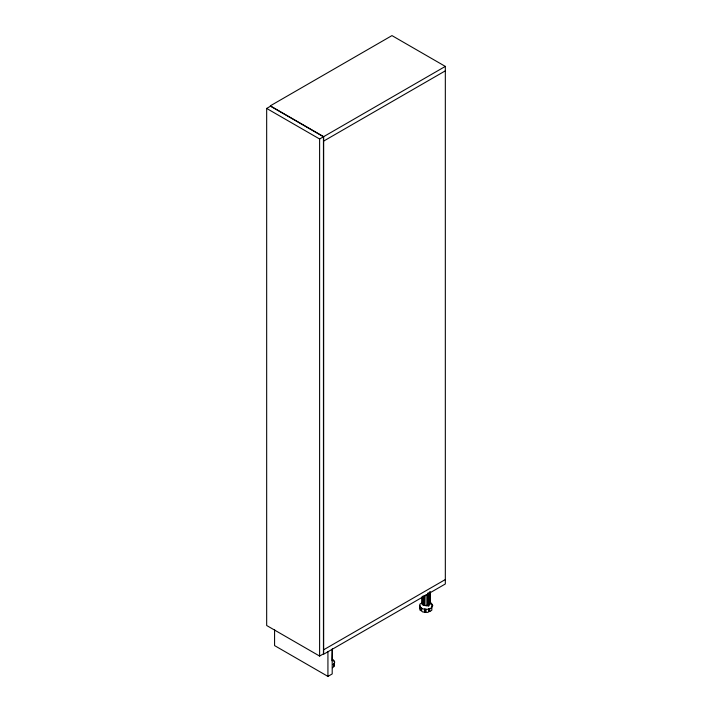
<?xml version="1.0" encoding="UTF-8"?>
<svg xmlns="http://www.w3.org/2000/svg" width="712" height="712" viewBox="0 0 712 712"><rect width="100%" height="100%" fill="white"/><g stroke="black" fill="none" stroke-linecap="round" stroke-linejoin="round"><path stroke-width="1.07" d="M334.168 663.335L334.168 666.165L334.195 664.278M419.822 608.297L419.822 605.467M423.257 595.989L423.097 604.942L422.172 604.141L422.172 597.528M423.097 604.942L423.097 596.122M426.114 594.636L426.114 605.663L424.477 605.476L424.477 595.552M428.757 608.716L428.66 611.964L427.289 612.427L425.598 612.258L425.936 609.241M429.131 592.811L429.131 604.942L427.752 605.476L427.752 593.345M430.386 592.17L430.11 603.233L430.11 592.206M419.831 606.126L419.831 609.953L420.934 610.709L420.934 607.879L421.673 608.386L421.673 611.216L422.777 611.973L424.468 612.142L424.815 609.125M422.172 602.254L422.172 604.141M429.131 604.942L430.386 603.197M331.988 660.763L332.335 648.783M333.163 664.661L334.774 662.151L333.225 659.659M424.103 604.399L423.364 605.129L428.864 605.983L427.004 605.058M424.477 605.476L424.637 595.419M332.433 667.731L333.768 666.788L333.768 663.958M422.029 602.726L419.822 604.239L419.831 606.882L422.777 608.902L427.289 609.365L431.25 608.039L432.807 605.556L431.232 603.073L429.247 602.414M266.671 108.429L270.515 106.213L323.453 136.775L323.453 653.847L319.608 656.063L266.671 625.51L266.671 108.429L319.608 138.991L323.453 136.775M323.666 136.651L445.329 66.403L445.329 583.973L323.666 654.221L323.666 136.651L270.302 105.839L391.965 35.6L445.329 66.403M323.666 141.083L445.329 70.844M323.666 649.78L445.329 579.541M274.574 629.515L274.574 645.597L327.929 676.4L332.201 673.935L332.201 649.291M428.66 609.134L429.763 608.769L429.763 611.599L431.837 610.166L431.828 604.239M429.781 592.366L430.066 602.254M427.752 605.476L426.114 605.663M424.815 611.012L425.936 611.127M423.257 604.808L424.637 605.342M428.757 610.602L429.763 611.599M333.812 660.825L334.195 661.448M429.781 602.29L430.11 603.233M430.066 592.01L430.066 604.141M429.825 591.921L429.825 604.052M428.9 592.722L428.9 604.853M427.698 593.185L427.698 605.316M425.598 612.258L425.598 609.428L424.468 609.312L424.468 612.142M422.447 597.493L422.447 604.114M422.127 596.549L422.127 603.171M327.929 651.756L327.929 676.4M319.608 138.991L319.608 656.063"/></g></svg>
